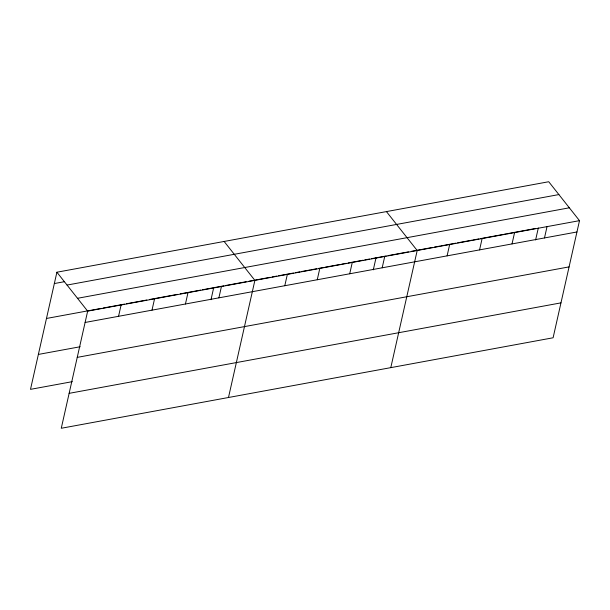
<?xml version="1.0" encoding="UTF-8"?>
<svg xmlns="http://www.w3.org/2000/svg" width="610" height="610" viewBox="0 0 610 610"><rect width="100%" height="100%" fill="white"/><g stroke="black" fill="none" stroke-linecap="round" stroke-linejoin="round"><path stroke-width="0.91" d="M56.898 272.22L87.657 311.138L61.267 428.266L553.102 337.78L579.5 220.652L548.733 181.734L56.898 272.22L30.5 389.348L72.308 381.662M118.553 316.308L121.108 304.985M151.997 310.154L154.551 298.831M185.44 304.001L187.994 292.678M210.999 299.685L213.698 287.699L202.55 289.75M218.891 297.848L221.438 286.525M228.491 397.499L254.888 280.371L224.122 241.453M284.794 285.724L287.348 274.401M317.253 279.754L319.808 268.43M349.721 273.783L352.267 262.452M373.305 269.826L376.012 257.832M382.18 267.805L384.735 256.482M390.796 367.639L417.194 250.512L386.427 211.594M447.099 255.864L449.654 244.541M479.567 249.894L482.113 238.563M512.026 243.916L514.581 232.593M535.611 239.966L538.317 227.972M544.486 237.946L547.04 226.623M54.343 283.551L64.561 281.667M67.047 285.068L558.89 194.575M77.508 298.298L569.351 207.804M46.474 318.466L101.29 308.378M103.143 308.035L124.516 304.108M126.369 303.765L146.812 300.006M149.595 299.487L177.472 294.363M180.255 293.852L200.698 290.093M214.629 287.523L223.9 285.823M225.761 285.48L246.165 281.721M248.949 281.21L253.585 280.356M255.437 280.02L270.276 277.291M272.129 276.948L276.772 276.094M278.625 275.75L293.463 273.021M295.316 272.678L299.952 271.824M301.813 271.488L310.154 269.948M311.085 269.78L316.651 268.758M318.504 268.415L323.14 267.561M325 267.218L339.839 264.488M341.691 264.145L343.544 263.81M344.475 263.634L346.327 263.299M348.188 262.956L363.026 260.226M364.879 259.883L369.515 259.029M371.368 258.686L386.214 255.956M388.067 255.613L408.471 251.861M411.254 251.35L432.582 247.424M434.442 247.081L440.001 246.059M440.931 245.891L455.769 243.161M457.63 242.818L472.468 240.088M473.39 239.921L478.957 238.891M480.81 238.556L502.144 234.629M503.997 234.286L505.858 233.943M506.78 233.775L535.534 228.483M87.657 311.138L579.5 220.652M85.11 322.461L576.946 231.975M38.369 354.433L80.177 346.747M77.241 357.376L569.077 266.89M69.128 393.351L560.971 302.865"/></g></svg>
